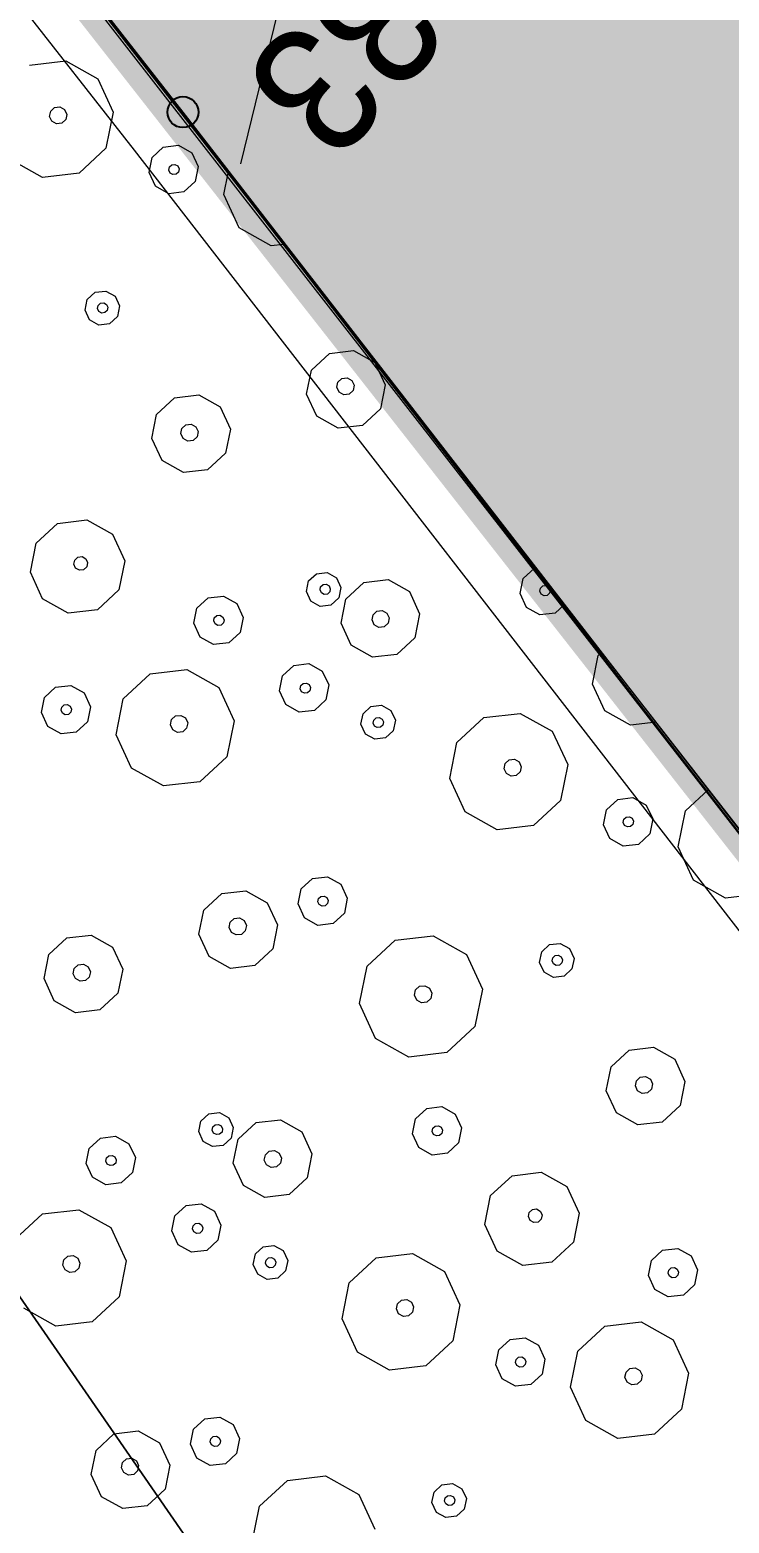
# Model space of a CAD drawing. Header units: metres. Extents: x -2858 to 512, y -1995 to 1252.
# Drawn here: x -472.506 to -470.245, y -138.216 to -133.389 of the extents above; entities that cross this region are included whole.
import ezdxf
from ezdxf.enums import TextEntityAlignment as Align
from ezdxf.lldxf.tags import DXFTag

# ---------------------------------------------------------------- set-up
doc = ezdxf.new("R2010")
doc.units = ezdxf.units.M
doc.header["$PDMODE"] = 33
doc.header["$PDSIZE"] = 0.1
for name, color, linetype in [('Calque commun', 7, 'Continuous'), ('Calque11', 7, 'Continuous'), ('Calque14', 7, 'Continuous'), ('Calque15', 7, 'Continuous'), ('Calque17', 7, 'Continuous')]:
    doc.layers.add(name, color=color, linetype=linetype)
doc.styles.add('Arial12', font='arial.ttf', dxfattribs={"width": 0.9, "height": 0.41584})
tags = doc.linetypes.add('DASHDOT2', pattern=[0.5, 0.25, -0.125, 0, -0.125]).pattern_tags.tags
tags[10:11] = [DXFTag(74, 4), DXFTag(75, 0), DXFTag(340, '0'), DXFTag(46, 1.0), DXFTag(50, 0.0), DXFTag(44, 0.0), DXFTag(45, 0.0)]
tags[8:9] = [DXFTag(74, 4), DXFTag(75, 0), DXFTag(340, '0'), DXFTag(46, 1.0), DXFTag(50, 0.0), DXFTag(44, 0.0), DXFTag(45, 0.0)]
tags[6:7] = [DXFTag(74, 4), DXFTag(75, 0), DXFTag(340, '0'), DXFTag(46, 1.0), DXFTag(50, 0.0), DXFTag(44, 0.0), DXFTag(45, 0.0)]
tags[4:5] = [DXFTag(74, 4), DXFTag(75, 0), DXFTag(340, '0'), DXFTag(46, 1.0), DXFTag(50, 0.0), DXFTag(44, 0.0), DXFTag(45, 0.0)]

# ---------------------------------------------------------------- blocks, each defined once
blk = doc.blocks.new('toitvillacinqbismi')
at = {"layer": 'Calque commun', "color": 9, "linetype": 'Continuous', "lineweight": -2}
mesh = blk.add_polyface(dxfattribs=at)
corners = [(-2.8069, 24.5933), (-2.8069, 26.4286), (-9.4069, 24.5933), (10.4215, 26.4286), (-2.7879, 33.5933), (17.0215, 33.5933), (17.0215, 24.5933), (-2.7879, 35.4286), (10.412, 33.5933), (10.4215, 24.5933), (10.412, 35.4286), (-9.3974, 33.5933), (17.8815, 39.3192), (17.8815, 45.9286), (8.8815, 45.9286), (8.8815, 39.3192)]
mesh.append_faces([[corners[k] for k in face] for face in [(12, 13, 14, 15)]], dxfattribs={"color": 9})
mesh.append_faces([[corners[k] for k in face] for face in [(3, 4, 1), (5, 3, 6), (11, 1, 4)]], dxfattribs={"vtx0": -1, "vtx1": -1, "color": 9})
mesh.append_faces([[corners[k] for k in face] for face in [(3, 8, 4)]], dxfattribs={"vtx0": -1, "vtx1": -1, "vtx2": -1, "color": 9})
mesh.append_faces([[corners[k] for k in face] for face in [(0, 1, 2)]], dxfattribs={"vtx1": -1, "color": 9})
mesh.append_faces([[corners[k] for k in face] for face in [(7, 4, 8), (11, 2, 1), (5, 8, 3)]], dxfattribs={"vtx1": -1, "vtx2": -1, "color": 9})
mesh.append_faces([[corners[k] for k in face] for face in [(3, 9, 6), (8, 10, 7)]], dxfattribs={"vtx2": -1, "color": 9})
blk = doc.blocks.new('PointTopo_SPE')
at = {"layer": 'Calque commun', "color": 1, "linetype": 'ByBlock', "lineweight": -2}
blk.add_point((0, 0), dxfattribs=at)
blk = doc.blocks.new('geometrebondepartleger')
at = {"layer": 'Calque commun', "color": 10, "linetype": 'DASHDOT2', "lineweight": 18, "flags": 128}
blk.add_lwpolyline([(45.2867, 98.0868), (42.9361, 93.8756), (22.4919, 69.3549), (46.896, 54.8213), (60.0219, 76.4824), (130.1549, 64.2531), (145.3143, 148.376), (109.3485, 154.881), (91.263, 130.1164), (87.3779, 124.8321), (86.3313, 123.2789), (83.8109, 118.8118), (74.9183, 102.5858), (72.6157, 98.3586), (63.0649, 85.9136), (45.1583, 97.9611)], close=True, dxfattribs=at)
at = {"layer": 'Calque11', "color": 7, "linetype": 'Continuous', "lineweight": 9}
blk.add_polyline3d([(125.0277, 35.9078, 79), (133.3383, 81.851, 79), (145.3136, 148.3761, 79)], dxfattribs=at)
at = {"layer": 'Calque17', "color": 1, "linetype": 'Continuous', "lineweight": 9}
for points in [[(125.174, 36.6886, 79), (126.5286, 44.1348, 79), (125.0378, 35.9435, 79), (126.4161, 43.4883, 79), (128.681, 56.0642, 79), (129.9759, 63.1341, 79), (132.1933, 75.6042, 79), (133.3383, 81.851, 79), (135.2222, 92.3412, 79), (136.4776, 99.3268, 79), (138.1727, 108.7115, 79), (140.4846, 121.4626, 79), (141.0933, 124.9318, 79)], [(125.3707, 36.6528, 79), (126.7254, 44.0992, 79), (125.2346, 35.9078, 79), (126.6129, 43.4526, 79), (128.8778, 56.0285, 79), (130.1727, 63.0986, 79), (132.3901, 75.5687, 79), (133.5351, 81.8153, 79), (135.4191, 92.3058, 79), (136.6745, 99.2914, 79), (138.3695, 108.676, 79), (140.6815, 121.4274, 79), (141.2903, 124.8972, 79)]]:
    blk.add_polyline3d(points, dxfattribs=at)
at = {"layer": 'Calque14', "color": 0, "linetype": 'ByBlock', "lineweight": -2}
blk.add_blockref('PointTopo_SPE', (132.1933, 75.6042, 205.3307), dxfattribs=at)
at = {"layer": 'Calque15', "color": 1, "linetype": 'ByBlock', "lineweight": -2, "style": 'Arial12', "width": 0.9}
blk.add_text('126.33', height=0.41584, dxfattribs=at).set_placement((130.3981, 76.0862, 205.3307), align=Align.TOP_LEFT)
blk = doc.blocks.new('pattern')
at = {"layer": 'Calque commun', "color": 54, "linetype": 'Continuous', "lineweight": 9}
for p, q in [((63.9085, 68.2173), (64.0107, 68.2777)), ((64.0107, 68.2777), (64.1288, 68.2664)), ((64.1288, 68.2664), (64.2178, 68.1879)), ((63.8613, 68.1085), (63.9085, 68.2173)), ((64.2178, 68.1879), (64.2436, 68.0721)), ((63.8871, 67.9926), (63.8613, 68.1085)), ((64.0066, 68.0943), (64.0135, 68.1101)), ((64.0135, 68.1101), (64.0284, 68.1189)), ((64.0284, 68.1189), (64.0456, 68.1173)), ((64.0456, 68.1173), (64.0586, 68.1058)), ((64.0586, 68.1058), (64.0623, 68.0889)), ((64.0103, 68.0774), (64.0066, 68.0943)), ((64.0233, 68.0659), (64.0103, 68.0774)), ((64.0405, 68.0643), (64.0233, 68.0659)), ((64.0554, 68.0731), (64.0405, 68.0643)), ((64.0623, 68.0889), (64.0554, 68.0731)), ((64.2436, 68.0721), (64.1964, 67.9632)), ((63.6204, 67.9709), (63.64, 68.0163)), ((63.64, 68.0163), (63.6826, 68.0414)), ((63.6826, 68.0414), (63.7318, 68.0367)), ((63.7318, 68.0367), (63.7689, 68.004)), ((63.6311, 67.9227), (63.6204, 67.9709)), ((63.6826, 67.9658), (63.6867, 67.9753)), ((63.6848, 67.9557), (63.6826, 67.9658)), ((63.6867, 67.9753), (63.6956, 67.9806)), ((63.6956, 67.9806), (63.706, 67.9796)), ((63.706, 67.9796), (63.7138, 67.9727)), ((63.716, 67.9626), (63.7119, 67.9531)), ((63.7138, 67.9727), (63.716, 67.9626)), ((63.7689, 68.004), (63.7797, 67.9557)), ((63.976, 67.9141), (63.8871, 67.9926)), ((64.1964, 67.9632), (64.0942, 67.9028)), ((64.6897, 67.9524), (64.7195, 67.97)), ((64.7195, 67.97), (64.754, 67.9667)), ((64.754, 67.9667), (64.7799, 67.9438)), ((63.6682, 67.8899), (63.6311, 67.9227)), ((63.6926, 67.9488), (63.6848, 67.9557)), ((63.7029, 67.9478), (63.6926, 67.9488)), ((63.7119, 67.9531), (63.7029, 67.9478)), ((63.7797, 67.9557), (63.76, 67.9104)), ((64.0942, 67.9028), (63.976, 67.9141)), ((64.676, 67.9206), (64.6897, 67.9524)), ((64.6835, 67.8868), (64.676, 67.9206)), ((64.7137, 67.9178), (64.7179, 67.9273)), ((64.716, 67.9076), (64.7137, 67.9178)), ((64.7179, 67.9273), (64.7268, 67.9326)), ((64.7268, 67.9326), (64.7371, 67.9316)), ((64.7371, 67.9316), (64.7449, 67.9247)), ((64.7472, 67.9146), (64.7431, 67.9051)), ((64.7449, 67.9247), (64.7472, 67.9146)), ((64.7799, 67.9438), (64.7875, 67.91)), ((63.7174, 67.8852), (63.6682, 67.8899)), ((63.76, 67.9104), (63.7174, 67.8852)), ((64.1844, 67.8413), (64.2269, 67.8665)), ((64.2269, 67.8665), (64.2762, 67.8618)), ((64.7094, 67.8639), (64.6835, 67.8868)), ((64.7439, 67.8606), (64.7094, 67.8639)), ((64.7238, 67.9008), (64.716, 67.9076)), ((64.7341, 67.8998), (64.7238, 67.9008)), ((64.7431, 67.9051), (64.7341, 67.8998)), ((64.7737, 67.8783), (64.7439, 67.8606)), ((64.7875, 67.91), (64.7737, 67.8783)), ((64.1647, 67.796), (64.1844, 67.8413)), ((64.2762, 67.8618), (64.3132, 67.829)), ((64.3132, 67.829), (64.324, 67.7808)), ((64.1754, 67.7477), (64.1647, 67.796)), ((64.2269, 67.7908), (64.231, 67.8004)), ((64.2291, 67.7807), (64.2269, 67.7908)), ((64.2369, 67.7738), (64.2291, 67.7807)), ((64.231, 67.8004), (64.24, 67.8056)), ((64.2473, 67.7728), (64.2369, 67.7738)), ((64.24, 67.8056), (64.2503, 67.8046)), ((64.2562, 67.7781), (64.2473, 67.7728)), ((64.2503, 67.8046), (64.2581, 67.7978)), ((64.2603, 67.7876), (64.2562, 67.7781)), ((64.2581, 67.7978), (64.2603, 67.7876)), ((64.324, 67.7808), (64.3043, 67.7354)), ((64.9123, 67.6846), (64.9614, 67.798)), ((64.2125, 67.715), (64.1754, 67.7477)), ((64.3043, 67.7354), (64.2617, 67.7103)), ((64.2617, 67.7103), (64.2125, 67.715)), ((64.9391, 67.564), (64.9123, 67.6846)), ((63.7594, 67.6093), (63.8412, 67.6576)), ((63.8412, 67.6576), (63.9357, 67.6486)), ((63.9357, 67.6486), (64.0068, 67.5858)), ((63.1823, 67.5071), (63.2138, 67.5797)), ((63.2138, 67.5797), (63.2819, 67.6199)), ((63.2819, 67.6199), (63.3607, 67.6124)), ((63.3607, 67.6124), (63.42, 67.5601)), ((63.7217, 67.5222), (63.7594, 67.6093)), ((64.0068, 67.5858), (64.0275, 67.4931)), ((64.237, 67.5194), (64.3391, 67.5797)), ((64.3391, 67.5797), (64.4573, 67.5685)), ((63.42, 67.5601), (63.4372, 67.4828)), ((63.8434, 67.5236), (63.8553, 67.5306)), ((63.8553, 67.5306), (63.8691, 67.5293)), ((63.8691, 67.5293), (63.8795, 67.5201)), ((64.4573, 67.5685), (64.5462, 67.4899)), ((65.0318, 67.4822), (64.9391, 67.564)), ((65.2613, 67.5333), (65.1549, 67.4704)), ((63.1995, 67.4299), (63.1823, 67.5071)), ((63.2827, 67.4913), (63.2896, 67.5071)), ((63.2865, 67.4744), (63.2827, 67.4913)), ((63.2896, 67.5071), (63.3045, 67.5159)), ((63.3045, 67.5159), (63.3218, 67.5143)), ((63.3218, 67.5143), (63.3347, 67.5029)), ((63.3385, 67.486), (63.3316, 67.4701)), ((63.3347, 67.5029), (63.3385, 67.486)), ((63.4372, 67.4828), (63.4057, 67.4103)), ((63.7423, 67.4296), (63.7217, 67.5222)), ((63.8379, 67.5109), (63.8434, 67.5236)), ((63.8409, 67.4973), (63.8379, 67.5109)), ((63.8513, 67.4882), (63.8409, 67.4973)), ((63.8651, 67.4869), (63.8513, 67.4882)), ((63.877, 67.4939), (63.8651, 67.4869)), ((63.8825, 67.5066), (63.877, 67.4939)), ((63.8795, 67.5201), (63.8825, 67.5066)), ((64.0275, 67.4931), (63.9897, 67.406)), ((64.1898, 67.4105), (64.237, 67.5194)), ((64.5462, 67.4899), (64.572, 67.3741)), ((65.1549, 67.4704), (65.0318, 67.4822)), ((63.2588, 67.3775), (63.1995, 67.4299)), ((63.2995, 67.4629), (63.2865, 67.4744)), ((63.3167, 67.4613), (63.2995, 67.4629)), ((63.3316, 67.4701), (63.3167, 67.4613)), ((63.8135, 67.3667), (63.7423, 67.4296)), ((63.4057, 67.4103), (63.3376, 67.37)), ((63.9897, 67.406), (63.908, 67.3577)), ((64.2156, 67.2947), (64.1898, 67.4105)), ((64.335, 67.3963), (64.3419, 67.4122)), ((64.3388, 67.3794), (64.335, 67.3963)), ((64.3419, 67.4122), (64.3568, 67.421)), ((64.3568, 67.421), (64.374, 67.4193)), ((64.374, 67.4193), (64.387, 67.4079)), ((64.3908, 67.391), (64.3839, 67.3751)), ((64.387, 67.4079), (64.3908, 67.391)), ((62.5956, 67.3612), (62.6846, 67.2827)), ((63.3376, 67.37), (63.2588, 67.3775)), ((63.908, 67.3577), (63.8135, 67.3667)), ((64.3518, 67.368), (64.3388, 67.3794)), ((64.369, 67.3663), (64.3518, 67.368)), ((64.3839, 67.3751), (64.369, 67.3663)), ((64.572, 67.3741), (64.5248, 67.2652)), ((64.3045, 67.2162), (64.2156, 67.2947)), ((65.0338, 67.2765), (65.0764, 67.3016)), ((65.0764, 67.3016), (65.1256, 67.2969)), ((65.1256, 67.2969), (65.1627, 67.2642)), ((62.6846, 67.2827), (62.7104, 67.1669)), ((64.5248, 67.2652), (64.4226, 67.2049)), ((65.0142, 67.2311), (65.0338, 67.2765)), ((65.0805, 67.2355), (65.0894, 67.2408)), ((65.0894, 67.2408), (65.0998, 67.2398)), ((65.0998, 67.2398), (65.1076, 67.2329)), ((65.1627, 67.2642), (65.1734, 67.2159)), ((64.4226, 67.2049), (64.3045, 67.2162)), ((65.0249, 67.1829), (65.0142, 67.2311)), ((65.0764, 67.226), (65.0805, 67.2355)), ((65.0786, 67.2159), (65.0764, 67.226)), ((65.0864, 67.209), (65.0786, 67.2159)), ((65.0967, 67.208), (65.0864, 67.209)), ((65.1057, 67.2133), (65.0967, 67.208)), ((65.1098, 67.2228), (65.1057, 67.2133)), ((65.1076, 67.2329), (65.1098, 67.2228)), ((65.1734, 67.2159), (65.1538, 67.1706)), ((65.2489, 67.1661), (65.317, 67.2063)), ((65.317, 67.2063), (65.3958, 67.1988)), ((65.3958, 67.1988), (65.4551, 67.1465)), ((62.7104, 67.1669), (62.6632, 67.058)), ((63.7876, 67.0967), (63.8073, 67.142)), ((63.8073, 67.142), (63.8499, 67.1672)), ((63.8499, 67.1672), (63.8991, 67.1625)), ((63.8991, 67.1625), (63.9362, 67.1297)), ((65.062, 67.1501), (65.0249, 67.1829)), ((65.1112, 67.1454), (65.062, 67.1501)), ((65.1538, 67.1706), (65.1112, 67.1454)), ((65.2174, 67.0935), (65.2489, 67.1661)), ((65.4551, 67.1465), (65.4723, 67.0693)), ((63.7984, 67.0484), (63.7876, 67.0967)), ((63.8498, 67.0915), (63.854, 67.1011)), ((63.854, 67.1011), (63.8629, 67.1063)), ((63.8629, 67.1063), (63.8732, 67.1054)), ((63.8732, 67.1054), (63.881, 67.0985)), ((63.881, 67.0985), (63.8833, 67.0883)), ((63.9362, 67.1297), (63.9469, 67.0815)), ((65.2346, 67.0163), (65.2174, 67.0935)), ((65.3104, 67.0762), (65.3173, 67.092)), ((65.3173, 67.092), (65.3322, 67.1008)), ((65.3322, 67.1008), (65.3494, 67.0992)), ((65.3494, 67.0992), (65.3624, 67.0877)), ((62.6632, 67.058), (62.561, 66.9977)), ((63.1428, 67.0154), (63.1566, 67.0472)), ((63.1566, 67.0472), (63.1864, 67.0648)), ((63.1864, 67.0648), (63.2208, 67.0615)), ((63.2208, 67.0615), (63.2468, 67.0386)), ((63.8354, 67.0157), (63.7984, 67.0484)), ((63.8521, 67.0814), (63.8498, 67.0915)), ((63.8599, 67.0745), (63.8521, 67.0814)), ((63.8702, 67.0735), (63.8599, 67.0745)), ((63.8791, 67.0788), (63.8702, 67.0735)), ((63.8833, 67.0883), (63.8791, 67.0788)), ((63.9469, 67.0815), (63.9272, 67.0361)), ((65.3142, 67.0593), (65.3104, 67.0762)), ((65.3271, 67.0478), (65.3142, 67.0593)), ((65.3444, 67.0462), (65.3271, 67.0478)), ((65.3593, 67.055), (65.3444, 67.0462)), ((65.3662, 67.0709), (65.3593, 67.055)), ((65.3624, 67.0877), (65.3662, 67.0709)), ((65.4723, 67.0693), (65.4408, 66.9967)), ((62.561, 66.9977), (62.4599, 67.0073)), ((63.1503, 66.9817), (63.1428, 67.0154)), ((63.1806, 67.0126), (63.1847, 67.0221)), ((63.1828, 67.0024), (63.1806, 67.0126)), ((63.1906, 66.9956), (63.1828, 67.0024)), ((63.1847, 67.0221), (63.1936, 67.0274)), ((63.2009, 66.9946), (63.1906, 66.9956)), ((63.1936, 67.0274), (63.204, 67.0264)), ((63.2099, 66.9999), (63.2009, 66.9946)), ((63.204, 67.0264), (63.2118, 67.0195)), ((63.214, 67.0094), (63.2099, 66.9999)), ((63.2118, 67.0195), (63.214, 67.0094)), ((63.2543, 67.0048), (63.2405, 66.9731)), ((63.2468, 67.0386), (63.2543, 67.0048)), ((63.8847, 67.011), (63.8354, 67.0157)), ((63.9272, 67.0361), (63.8847, 67.011)), ((64.4878, 66.9767), (64.5016, 67.0085)), ((64.5016, 67.0085), (64.5314, 67.026)), ((64.5314, 67.026), (64.5659, 67.0228)), ((64.5659, 67.0228), (64.5918, 66.9999)), ((64.5918, 66.9999), (64.5993, 66.9661)), ((65.2939, 66.964), (65.2346, 67.0163)), ((65.4408, 66.9967), (65.3727, 66.9565)), ((62.6512, 66.9361), (62.6938, 66.9613)), ((62.6938, 66.9613), (62.743, 66.9566)), ((62.743, 66.9566), (62.78, 66.9238)), ((63.1763, 66.9587), (63.1503, 66.9817)), ((63.2107, 66.9555), (63.1763, 66.9587)), ((63.2405, 66.9731), (63.2107, 66.9555)), ((63.4283, 66.8928), (63.5347, 66.9557)), ((63.5347, 66.9557), (63.6578, 66.944)), ((64.4954, 66.9429), (64.4878, 66.9767)), ((64.5273, 66.9739), (64.5314, 66.9835)), ((64.5295, 66.9638), (64.5273, 66.9739)), ((64.5373, 66.9569), (64.5295, 66.9638)), ((64.5314, 66.9835), (64.5404, 66.9888)), ((64.5477, 66.956), (64.5373, 66.9569)), ((64.5404, 66.9888), (64.5507, 66.9878)), ((64.5566, 66.9612), (64.5477, 66.956)), ((64.5507, 66.9878), (64.5585, 66.9809)), ((64.5607, 66.9708), (64.5566, 66.9612)), ((64.5585, 66.9809), (64.5607, 66.9708)), ((64.5993, 66.9661), (64.5856, 66.9343)), ((65.3727, 66.9565), (65.2939, 66.964)), ((62.6315, 66.8908), (62.6512, 66.9361)), ((62.6978, 66.8952), (62.7068, 66.9004)), ((62.7068, 66.9004), (62.7171, 66.8995)), ((62.7171, 66.8995), (62.7249, 66.8926)), ((62.78, 66.9238), (62.7908, 66.8756)), ((63.6578, 66.944), (63.7504, 66.8621)), ((64.5213, 66.92), (64.4954, 66.9429)), ((64.5558, 66.9167), (64.5213, 66.92)), ((64.5856, 66.9343), (64.5558, 66.9167)), ((62.6423, 66.8425), (62.6315, 66.8908)), ((62.6937, 66.8856), (62.6978, 66.8952)), ((62.696, 66.8755), (62.6937, 66.8856)), ((62.7037, 66.8686), (62.696, 66.8755)), ((62.7141, 66.8676), (62.7037, 66.8686)), ((62.723, 66.8729), (62.7141, 66.8676)), ((62.7272, 66.8824), (62.723, 66.8729)), ((62.7249, 66.8926), (62.7272, 66.8824)), ((62.7908, 66.8756), (62.7711, 66.8302)), ((63.3791, 66.7794), (63.4283, 66.8928)), ((63.7504, 66.8621), (63.7773, 66.7415)), ((64.1929, 66.8374), (64.261, 66.8776)), ((64.261, 66.8776), (64.3398, 66.8701)), ((64.3398, 66.8701), (64.3991, 66.8178)), ((62.6793, 66.8098), (62.6423, 66.8425)), ((62.7285, 66.8051), (62.6793, 66.8098)), ((62.7711, 66.8302), (62.7285, 66.8051)), ((64.1614, 66.7648), (64.1929, 66.8374)), ((64.3991, 66.8178), (64.4163, 66.7405)), ((63.406, 66.6588), (63.3791, 66.7794)), ((63.5403, 66.7637), (63.5472, 66.7796)), ((63.5441, 66.7468), (63.5403, 66.7637)), ((63.5472, 66.7796), (63.5621, 66.7884)), ((63.5621, 66.7884), (63.5793, 66.7867)), ((63.5793, 66.7867), (63.5923, 66.7753)), ((63.5961, 66.7584), (63.5892, 66.7425)), ((63.5923, 66.7753), (63.5961, 66.7584)), ((64.1786, 66.6876), (64.1614, 66.7648)), ((64.2617, 66.7571), (64.2685, 66.773)), ((64.2654, 66.7402), (64.2617, 66.7571)), ((64.2685, 66.773), (64.2834, 66.7818)), ((64.2834, 66.7818), (64.3007, 66.7802)), ((64.3007, 66.7802), (64.3136, 66.7687)), ((64.3136, 66.7687), (64.3174, 66.7518)), ((64.5409, 66.7264), (64.5606, 66.7718)), ((64.5606, 66.7718), (64.6032, 66.7969)), ((64.6032, 66.7969), (64.6524, 66.7922)), ((64.6524, 66.7922), (64.6895, 66.7595)), ((64.6895, 66.7595), (64.7002, 66.7112)), ((62.4109, 66.7359), (62.4737, 66.6806)), ((63.557, 66.7354), (63.5441, 66.7468)), ((63.5743, 66.7337), (63.557, 66.7354)), ((63.5892, 66.7425), (63.5743, 66.7337)), ((63.7773, 66.7415), (63.7281, 66.6281)), ((64.2784, 66.7288), (64.2654, 66.7402)), ((64.2956, 66.7272), (64.2784, 66.7288)), ((64.3105, 66.736), (64.2956, 66.7272)), ((64.3174, 66.7518), (64.3105, 66.736)), ((64.4163, 66.7405), (64.3848, 66.668)), ((64.5517, 66.6781), (64.5409, 66.7264)), ((64.6019, 66.7242), (64.606, 66.7337)), ((64.6041, 66.7141), (64.6019, 66.7242)), ((64.6119, 66.7072), (64.6041, 66.7141)), ((64.606, 66.7337), (64.6149, 66.739)), ((64.6222, 66.7062), (64.6119, 66.7072)), ((64.6149, 66.739), (64.6253, 66.738)), ((64.6312, 66.7115), (64.6222, 66.7062)), ((64.6253, 66.738), (64.633, 66.7312)), ((64.6353, 66.721), (64.6312, 66.7115)), ((64.633, 66.7312), (64.6353, 66.721)), ((64.7002, 66.7112), (64.6806, 66.6659)), ((62.4737, 66.6806), (62.4943, 66.5879)), ((62.7038, 66.6142), (62.806, 66.6745)), ((62.806, 66.6745), (62.9241, 66.6633)), ((62.9241, 66.6633), (63.013, 66.5847)), ((63.4986, 66.577), (63.406, 66.6588)), ((64.2379, 66.6353), (64.1786, 66.6876)), ((64.3848, 66.668), (64.3167, 66.6277)), ((64.5888, 66.6454), (64.5517, 66.6781)), ((64.6806, 66.6659), (64.638, 66.6407)), ((64.851, 66.621), (64.9532, 66.6813)), ((64.9532, 66.6813), (65.0713, 66.6701)), ((65.0713, 66.6701), (65.1603, 66.5915)), ((62.6566, 66.5053), (62.7038, 66.6142)), ((63.7281, 66.6281), (63.6217, 66.5652)), ((64.3167, 66.6277), (64.2379, 66.6353)), ((64.638, 66.6407), (64.5888, 66.6454)), ((64.8038, 66.5121), (64.851, 66.621)), ((62.4943, 66.5879), (62.4565, 66.5008)), ((63.013, 66.5847), (63.0388, 66.4689)), ((63.6217, 66.5652), (63.4986, 66.577)), ((64.2855, 66.5592), (64.2992, 66.5909)), ((64.2992, 66.5909), (64.329, 66.6085)), ((64.3211, 66.5588), (64.3252, 66.5683)), ((64.3252, 66.5683), (64.3342, 66.5736)), ((64.329, 66.6085), (64.3635, 66.6052)), ((64.3342, 66.5736), (64.3445, 66.5726)), ((64.3445, 66.5726), (64.3523, 66.5658)), ((64.3523, 66.5658), (64.3546, 66.5556)), ((64.3635, 66.6052), (64.3894, 66.5823)), ((64.3894, 66.5823), (64.3969, 66.5486)), ((65.1603, 66.5915), (65.1861, 66.4757)), ((62.8087, 66.507), (62.8236, 66.5158)), ((62.8236, 66.5158), (62.8409, 66.5141)), ((62.8409, 66.5141), (62.8538, 66.5027)), ((64.293, 66.5254), (64.2855, 66.5592)), ((64.3189, 66.5025), (64.293, 66.5254)), ((64.3234, 66.5487), (64.3211, 66.5588)), ((64.3311, 66.5418), (64.3234, 66.5487)), ((64.3415, 66.5408), (64.3311, 66.5418)), ((64.3504, 66.5461), (64.3415, 66.5408)), ((64.3546, 66.5556), (64.3504, 66.5461)), ((64.3832, 66.5168), (64.3534, 66.4992)), ((64.3969, 66.5486), (64.3832, 66.5168)), ((64.9491, 66.4979), (64.956, 66.5138)), ((64.956, 66.5138), (64.9709, 66.5226)), ((64.9709, 66.5226), (64.9881, 66.5209)), ((64.9881, 66.5209), (65.0011, 66.5095)), ((62.4565, 66.5008), (62.3748, 66.4525)), ((62.6824, 66.3895), (62.6566, 66.5053)), ((62.8019, 66.4911), (62.8087, 66.507)), ((62.8056, 66.4742), (62.8019, 66.4911)), ((62.8186, 66.4628), (62.8056, 66.4742)), ((62.8507, 66.4699), (62.8358, 66.4611)), ((62.8576, 66.4858), (62.8507, 66.4699)), ((62.8538, 66.5027), (62.8576, 66.4858)), ((63.0388, 66.4689), (62.9916, 66.36)), ((64.3534, 66.4992), (64.3189, 66.5025)), ((64.8296, 66.3963), (64.8038, 66.5121)), ((64.9528, 66.481), (64.9491, 66.4979)), ((64.9658, 66.4696), (64.9528, 66.481)), ((64.983, 66.4679), (64.9658, 66.4696)), ((64.9979, 66.4767), (64.983, 66.4679)), ((65.0048, 66.4926), (64.9979, 66.4767)), ((65.0011, 66.5095), (65.0048, 66.4926)), ((62.3748, 66.4525), (62.3601, 66.4539)), ((62.8358, 66.4611), (62.8186, 66.4628)), ((64.5629, 66.3746), (64.5825, 66.4199)), ((64.5825, 66.4199), (64.6251, 66.4451)), ((64.6251, 66.4451), (64.6743, 66.4404)), ((64.6743, 66.4404), (64.7114, 66.4076)), ((62.7713, 66.311), (62.6824, 66.3895)), ((63.481, 66.3259), (63.5007, 66.3713)), ((63.5007, 66.3713), (63.5432, 66.3964)), ((63.5432, 66.3964), (63.5924, 66.3917)), ((63.5924, 66.3917), (63.6295, 66.359)), ((64.5736, 66.3263), (64.5629, 66.3746)), ((64.6251, 66.3694), (64.6292, 66.379)), ((64.6273, 66.3593), (64.6251, 66.3694)), ((64.6292, 66.379), (64.6381, 66.3842)), ((64.6381, 66.3842), (64.6485, 66.3833)), ((64.6485, 66.3833), (64.6563, 66.3764)), ((64.6563, 66.3764), (64.6585, 66.3662)), ((64.7114, 66.4076), (64.7222, 66.3594)), ((64.9185, 66.3177), (64.8296, 66.3963)), ((62.9916, 66.36), (62.8895, 66.2997)), ((63.4917, 66.2777), (63.481, 66.3259)), ((63.5432, 66.3208), (63.5473, 66.3303)), ((63.5454, 66.3107), (63.5432, 66.3208)), ((63.5473, 66.3303), (63.5563, 66.3356)), ((63.5563, 66.3356), (63.5666, 66.3346)), ((63.5666, 66.3346), (63.5744, 66.3277)), ((63.5744, 66.3277), (63.5766, 66.3176)), ((63.6295, 66.359), (63.6403, 66.3107)), ((64.6107, 66.2936), (64.5736, 66.3263)), ((64.6351, 66.3524), (64.6273, 66.3593)), ((64.6454, 66.3514), (64.6351, 66.3524)), ((64.6544, 66.3567), (64.6454, 66.3514)), ((64.6585, 66.3662), (64.6544, 66.3567)), ((64.7222, 66.3594), (64.7025, 66.314)), ((62.8895, 66.2997), (62.7713, 66.311)), ((63.5288, 66.2449), (63.4917, 66.2777)), ((63.5532, 66.3038), (63.5454, 66.3107)), ((63.5636, 66.3028), (63.5532, 66.3038)), ((63.5725, 66.3081), (63.5636, 66.3028)), ((63.5766, 66.3176), (63.5725, 66.3081)), ((63.6403, 66.3107), (63.6206, 66.2654)), ((63.7157, 66.2609), (63.7838, 66.3011)), ((63.7838, 66.3011), (63.8626, 66.2936)), ((63.8626, 66.2936), (63.9219, 66.2413)), ((64.6599, 66.2889), (64.6107, 66.2936)), ((64.7025, 66.314), (64.6599, 66.2889)), ((65.0367, 66.3065), (64.9185, 66.3177)), ((62.3253, 66.2611), (62.3659, 66.2573)), ((62.3659, 66.2573), (62.403, 66.2246)), ((62.403, 66.2246), (62.4137, 66.1763)), ((63.578, 66.2402), (63.5288, 66.2449)), ((63.6206, 66.2654), (63.578, 66.2402)), ((63.6842, 66.1883), (63.7157, 66.2609)), ((63.9219, 66.2413), (63.9391, 66.1641)), ((62.3167, 66.1863), (62.3208, 66.1959)), ((62.3189, 66.1762), (62.3167, 66.1863)), ((62.3267, 66.1693), (62.3189, 66.1762)), ((62.3208, 66.1959), (62.3297, 66.2011)), ((62.3297, 66.2011), (62.3401, 66.2002)), ((62.3401, 66.2002), (62.3478, 66.1933)), ((62.3501, 66.1832), (62.346, 66.1736)), ((62.3478, 66.1933), (62.3501, 66.1832)), ((62.4137, 66.1763), (62.3941, 66.1309)), ((63.7014, 66.1111), (63.6842, 66.1883)), ((63.7772, 66.171), (63.7841, 66.1868)), ((63.7841, 66.1868), (63.799, 66.1956)), ((63.799, 66.1956), (63.8162, 66.194)), ((63.8162, 66.194), (63.8292, 66.1825)), ((63.8292, 66.1825), (63.833, 66.1657)), ((62.337, 66.1684), (62.3267, 66.1693)), ((62.346, 66.1736), (62.337, 66.1684)), ((62.3941, 66.1309), (62.3515, 66.1058)), ((63.781, 66.1541), (63.7772, 66.171)), ((63.794, 66.1426), (63.781, 66.1541)), ((63.8112, 66.141), (63.794, 66.1426)), ((63.8261, 66.1498), (63.8112, 66.141)), ((63.833, 66.1657), (63.8261, 66.1498)), ((63.9391, 66.1641), (63.9076, 66.0915)), ((62.3023, 66.1105), (62.2987, 66.1136)), ((62.3515, 66.1058), (62.3023, 66.1105)), ((62.9547, 66.0715), (62.9684, 66.1033)), ((62.9684, 66.1033), (62.9982, 66.1208)), ((62.9941, 66.0688), (62.9982, 66.0783)), ((62.9982, 66.1208), (63.0327, 66.1176)), ((62.9982, 66.0783), (63.0072, 66.0836)), ((63.0072, 66.0836), (63.0175, 66.0826)), ((63.0175, 66.0826), (63.0253, 66.0757)), ((63.0327, 66.1176), (63.0586, 66.0947)), ((63.0586, 66.0947), (63.0662, 66.0609)), ((63.7607, 66.0588), (63.7014, 66.1111)), ((63.9076, 66.0915), (63.8395, 66.0513)), ((62.9622, 66.0377), (62.9547, 66.0715)), ((62.9881, 66.0148), (62.9622, 66.0377)), ((62.9964, 66.0586), (62.9941, 66.0688)), ((63.0042, 66.0518), (62.9964, 66.0586)), ((63.0145, 66.0508), (63.0042, 66.0518)), ((63.0234, 66.056), (63.0145, 66.0508)), ((63.0276, 66.0656), (63.0234, 66.056)), ((63.0253, 66.0757), (63.0276, 66.0656)), ((63.0662, 66.0609), (63.0524, 66.0291)), ((63.8395, 66.0513), (63.7607, 66.0588)), ((63.0226, 66.0115), (62.9881, 66.0148)), ((63.0524, 66.0291), (63.0226, 66.0115)), ((64.1248, 65.9108), (64.1563, 65.9833)), ((64.1563, 65.9833), (64.2244, 66.0236)), ((64.2244, 66.0236), (64.3032, 66.0161)), ((64.3032, 66.0161), (64.3625, 65.9637)), ((62.6597, 65.9322), (62.7278, 65.9724)), ((62.7278, 65.9724), (62.8066, 65.9649)), ((62.8066, 65.9649), (62.8659, 65.9126)), ((64.3625, 65.9637), (64.3797, 65.8865)), ((62.6282, 65.8596), (62.6597, 65.9322)), ((62.8659, 65.9126), (62.8831, 65.8354)), ((63.0274, 65.8666), (63.07, 65.8917)), ((63.07, 65.8917), (63.1192, 65.887)), ((63.1192, 65.887), (63.1563, 65.8543)), ((64.142, 65.8335), (64.1248, 65.9108)), ((64.2252, 65.8949), (64.2321, 65.9108)), ((64.229, 65.878), (64.2252, 65.8949)), ((64.2321, 65.9108), (64.247, 65.9196)), ((64.247, 65.9196), (64.2643, 65.9179)), ((64.2643, 65.9179), (64.2772, 65.9065)), ((64.281, 65.8896), (64.2741, 65.8737)), ((64.2772, 65.9065), (64.281, 65.8896)), ((64.3797, 65.8865), (64.3482, 65.8139)), ((62.6455, 65.7824), (62.6282, 65.8596)), ((62.7285, 65.852), (62.7354, 65.8678)), ((62.7322, 65.8351), (62.7285, 65.852)), ((62.7354, 65.8678), (62.7503, 65.8766)), ((62.7503, 65.8766), (62.7675, 65.875)), ((62.7675, 65.875), (62.7805, 65.8635)), ((62.7842, 65.8466), (62.7773, 65.8308)), ((62.7805, 65.8635), (62.7842, 65.8466)), ((63.0078, 65.8212), (63.0274, 65.8666)), ((63.1563, 65.8543), (63.1671, 65.806)), ((64.242, 65.8666), (64.229, 65.878)), ((64.2592, 65.8649), (64.242, 65.8666)), ((64.2741, 65.8737), (64.2592, 65.8649)), ((62.7452, 65.8236), (62.7322, 65.8351)), ((62.7624, 65.822), (62.7452, 65.8236)), ((62.7773, 65.8308), (62.7624, 65.822)), ((62.8831, 65.8354), (62.8516, 65.7628)), ((63.0185, 65.7729), (63.0078, 65.8212)), ((63.0687, 65.819), (63.0728, 65.8285)), ((63.0709, 65.8089), (63.0687, 65.819)), ((63.0787, 65.802), (63.0709, 65.8089)), ((63.0728, 65.8285), (63.0817, 65.8338)), ((63.0891, 65.801), (63.0787, 65.802)), ((63.0817, 65.8338), (63.0921, 65.8328)), ((63.098, 65.8063), (63.0891, 65.801)), ((63.0921, 65.8328), (63.0999, 65.826)), ((63.1021, 65.8158), (63.098, 65.8063)), ((63.0999, 65.826), (63.1021, 65.8158)), ((63.1671, 65.806), (63.1474, 65.7607)), ((64.2013, 65.7812), (64.142, 65.8335)), ((64.3482, 65.8139), (64.2801, 65.7737)), ((62.7048, 65.7301), (62.6455, 65.7824)), ((62.8516, 65.7628), (62.7835, 65.7225)), ((63.0556, 65.7402), (63.0185, 65.7729)), ((63.1048, 65.7355), (63.0556, 65.7402)), ((63.1474, 65.7607), (63.1048, 65.7355)), ((63.3178, 65.7158), (63.42, 65.7761)), ((63.42, 65.7761), (63.5381, 65.7649)), ((63.5381, 65.7649), (63.6271, 65.6863)), ((64.2801, 65.7737), (64.2013, 65.7812)), ((62.7835, 65.7225), (62.7048, 65.7301)), ((62.766, 65.6857), (62.7958, 65.7033)), ((62.7958, 65.7033), (62.8303, 65.7)), ((62.8303, 65.7), (62.8562, 65.6771)), ((63.2706, 65.6069), (63.3178, 65.7158)), ((62.7523, 65.654), (62.766, 65.6857)), ((62.7598, 65.6202), (62.7523, 65.654)), ((62.7879, 65.6536), (62.7921, 65.6631)), ((62.7902, 65.6435), (62.7879, 65.6536)), ((62.7921, 65.6631), (62.801, 65.6684)), ((62.801, 65.6684), (62.8113, 65.6674)), ((62.8113, 65.6674), (62.8191, 65.6606)), ((62.8214, 65.6504), (62.8172, 65.6409)), ((62.8191, 65.6606), (62.8214, 65.6504)), ((62.8562, 65.6771), (62.8638, 65.6434)), ((63.6271, 65.6863), (63.6529, 65.5705)), ((62.7857, 65.5973), (62.7598, 65.6202)), ((62.8202, 65.594), (62.7857, 65.5973)), ((62.798, 65.6366), (62.7902, 65.6435)), ((62.8083, 65.6356), (62.798, 65.6366)), ((62.8172, 65.6409), (62.8083, 65.6356)), ((62.85, 65.6116), (62.8202, 65.594)), ((62.8638, 65.6434), (62.85, 65.6116)), ((63.2964, 65.4911), (63.2706, 65.6069)), ((63.4159, 65.5927), (63.4228, 65.6086)), ((63.4228, 65.6086), (63.4377, 65.6174)), ((63.4377, 65.6174), (63.4549, 65.6157)), ((63.4549, 65.6157), (63.4679, 65.6043)), ((63.4679, 65.6043), (63.4717, 65.5874)), ((63.4197, 65.5758), (63.4159, 65.5927)), ((63.4326, 65.5644), (63.4197, 65.5758)), ((63.4499, 65.5627), (63.4326, 65.5644)), ((63.4648, 65.5715), (63.4499, 65.5627)), ((63.4717, 65.5874), (63.4648, 65.5715)), ((63.6529, 65.5705), (63.6057, 65.4616)), ((63.0297, 65.4694), (63.0494, 65.5147)), ((63.0494, 65.5147), (63.0919, 65.5399)), ((63.0919, 65.5399), (63.1412, 65.5352)), ((63.1412, 65.5352), (63.1782, 65.5024)), ((63.1782, 65.5024), (63.189, 65.4542)), ((63.0404, 65.4211), (63.0297, 65.4694)), ((63.0919, 65.4642), (63.096, 65.4738)), ((63.0942, 65.4541), (63.0919, 65.4642)), ((63.1019, 65.4472), (63.0942, 65.4541)), ((63.096, 65.4738), (63.105, 65.479)), ((63.105, 65.479), (63.1153, 65.4781)), ((63.1212, 65.4515), (63.1123, 65.4463)), ((63.1153, 65.4781), (63.1231, 65.4712)), ((63.1253, 65.4611), (63.1212, 65.4515)), ((63.1231, 65.4712), (63.1253, 65.4611)), ((63.189, 65.4542), (63.1693, 65.4088)), ((63.3854, 65.4126), (63.2964, 65.4911)), ((63.6057, 65.4616), (63.5035, 65.4013)), ((63.0775, 65.3884), (63.0404, 65.4211)), ((63.1123, 65.4463), (63.1019, 65.4472)), ((63.1693, 65.4088), (63.1267, 65.3837)), ((63.5035, 65.4013), (63.3854, 65.4126)), ((62.1511, 65.2831), (62.1825, 65.3557)), ((62.1825, 65.3557), (62.2507, 65.3959)), ((62.2507, 65.3959), (62.3294, 65.3884)), ((62.3294, 65.3884), (62.3887, 65.3361)), ((63.1267, 65.3837), (63.0775, 65.3884)), ((63.5937, 65.3398), (63.6363, 65.3649)), ((63.6363, 65.3649), (63.6855, 65.3602)), ((63.6855, 65.3602), (63.7225, 65.3275)), ((62.3887, 65.3361), (62.4059, 65.2589)), ((63.574, 65.2944), (63.5937, 65.3398)), ((63.7225, 65.3275), (63.7333, 65.2792)), ((62.1683, 65.2059), (62.1511, 65.2831)), ((62.2441, 65.2658), (62.2509, 65.2816)), ((62.2478, 65.2489), (62.2441, 65.2658)), ((62.2509, 65.2816), (62.2658, 65.2904)), ((62.2658, 65.2904), (62.2831, 65.2888)), ((62.2831, 65.2888), (62.296, 65.2774)), ((62.2998, 65.2605), (62.2929, 65.2446)), ((62.296, 65.2774), (62.2998, 65.2605)), ((62.4059, 65.2589), (62.3744, 65.1863)), ((63.5848, 65.2461), (63.574, 65.2944)), ((63.6362, 65.2893), (63.6403, 65.2988)), ((63.6385, 65.2791), (63.6362, 65.2893)), ((63.6462, 65.2723), (63.6385, 65.2791)), ((63.6403, 65.2988), (63.6493, 65.3041)), ((63.6566, 65.2713), (63.6462, 65.2723)), ((63.6493, 65.3041), (63.6596, 65.3031)), ((63.6655, 65.2766), (63.6566, 65.2713)), ((63.6596, 65.3031), (63.6674, 65.2962)), ((63.6697, 65.2861), (63.6655, 65.2766)), ((63.6674, 65.2962), (63.6697, 65.2861)), ((63.7333, 65.2792), (63.7136, 65.2339)), ((62.2608, 65.2374), (62.2478, 65.2489)), ((62.278, 65.2358), (62.2608, 65.2374)), ((62.2929, 65.2446), (62.278, 65.2358)), ((63.6218, 65.2134), (63.5848, 65.2461)), ((63.671, 65.2087), (63.6218, 65.2134)), ((63.7136, 65.2339), (63.671, 65.2087)), ((62.2276, 65.1536), (62.1683, 65.2059)), ((62.3744, 65.1863), (62.3063, 65.1461)), ((62.3063, 65.1461), (62.2276, 65.1536)), ((62.6231, 65.0781), (62.6912, 65.1184)), ((62.6912, 65.1184), (62.77, 65.1109)), ((63.1687, 65.1078), (63.2505, 65.156)), ((63.2505, 65.156), (63.345, 65.147)), ((63.345, 65.147), (63.4162, 65.0842)), ((62.5916, 65.0056), (62.6231, 65.0781)), ((62.77, 65.1109), (62.8293, 65.0585)), ((63.131, 65.0207), (63.1687, 65.1078)), ((63.4162, 65.0842), (63.4368, 64.9915)), ((62.8293, 65.0585), (62.8465, 64.9813)), ((63.1516, 64.928), (63.131, 65.0207)), ((63.2472, 65.0093), (63.2527, 65.022)), ((63.2527, 65.022), (63.2646, 65.029)), ((63.2646, 65.029), (63.2784, 65.0277)), ((63.2784, 65.0277), (63.2888, 65.0186)), ((63.2888, 65.0186), (63.2918, 65.0051)), ((62.6088, 64.9284), (62.5916, 65.0056)), ((62.6921, 64.9897), (62.699, 65.0056)), ((62.6958, 64.9728), (62.6921, 64.9897)), ((62.7088, 64.9614), (62.6958, 64.9728)), ((62.699, 65.0056), (62.7139, 65.0144)), ((62.7139, 65.0144), (62.7311, 65.0127)), ((62.7409, 64.9685), (62.726, 64.9597)), ((62.7311, 65.0127), (62.7441, 65.0013)), ((62.7478, 64.9844), (62.7409, 64.9685)), ((62.7441, 65.0013), (62.7478, 64.9844)), ((62.8465, 64.9813), (62.815, 64.9087)), ((63.2502, 64.9958), (63.2472, 65.0093)), ((63.2606, 64.9866), (63.2502, 64.9958)), ((63.2744, 64.9853), (63.2606, 64.9866)), ((63.2863, 64.9924), (63.2744, 64.9853)), ((63.2918, 65.0051), (63.2863, 64.9924)), ((63.4368, 64.9915), (63.399, 64.9044)), ((62.6681, 64.876), (62.6088, 64.9284)), ((62.726, 64.9597), (62.7088, 64.9614)), ((63.2228, 64.8652), (63.1516, 64.928)), ((62.7469, 64.8685), (62.6681, 64.876)), ((62.815, 64.9087), (62.7469, 64.8685)), ((63.399, 64.9044), (63.3173, 64.8562)), ((63.3173, 64.8562), (63.2228, 64.8652)), ((62.0634, 64.8081), (62.0939, 64.7811)), ((62.0939, 64.7811), (62.1197, 64.6653)), ((62.1197, 64.6653), (62.0725, 64.5564)), ((62.0725, 64.5564), (62.0115, 64.5204)), ((62.5521, 64.5139), (62.5659, 64.5456)), ((62.5659, 64.5456), (62.5957, 64.5632)), ((62.5957, 64.5632), (62.6301, 64.5599)), ((62.6301, 64.5599), (62.6561, 64.537)), ((62.6561, 64.537), (62.6636, 64.5033)), ((62.5596, 64.4801), (62.5521, 64.5139)), ((62.5899, 64.511), (62.594, 64.5206)), ((62.5921, 64.5009), (62.5899, 64.511)), ((62.5999, 64.494), (62.5921, 64.5009)), ((62.594, 64.5206), (62.603, 64.5258)), ((62.6103, 64.493), (62.5999, 64.494)), ((62.603, 64.5258), (62.6133, 64.5248)), ((62.6192, 64.4983), (62.6103, 64.493)), ((62.6133, 64.5248), (62.6211, 64.518)), ((62.6233, 64.5078), (62.6192, 64.4983)), ((62.6211, 64.518), (62.6233, 64.5078)), ((62.6636, 64.5033), (62.6498, 64.4715)), ((62.0605, 64.4346), (62.1031, 64.4597)), ((62.1031, 64.4597), (62.1523, 64.455)), ((62.1523, 64.455), (62.1894, 64.4223)), ((62.5856, 64.4572), (62.5596, 64.4801)), ((62.62, 64.4539), (62.5856, 64.4572)), ((62.6498, 64.4715), (62.62, 64.4539)), ((62.0408, 64.3892), (62.0605, 64.4346)), ((62.0516, 64.3409), (62.0408, 64.3892)), ((62.103, 64.3841), (62.1072, 64.3936)), ((62.1072, 64.3936), (62.1161, 64.3989)), ((62.1161, 64.3989), (62.1264, 64.3979)), ((62.1264, 64.3979), (62.1342, 64.391)), ((62.1342, 64.391), (62.1365, 64.3809)), ((62.1894, 64.4223), (62.2001, 64.374)), ((62.0887, 64.3082), (62.0516, 64.3409)), ((62.1053, 64.3739), (62.103, 64.3841)), ((62.1131, 64.3671), (62.1053, 64.3739)), ((62.1234, 64.3661), (62.1131, 64.3671)), ((62.1324, 64.3714), (62.1234, 64.3661)), ((62.1365, 64.3809), (62.1324, 64.3714)), ((62.2001, 64.374), (62.1804, 64.3287)), ((62.1379, 64.3035), (62.0887, 64.3082)), ((62.1804, 64.3287), (62.1379, 64.3035)), ((62.1131, 64.1126), (62.2153, 64.173)), ((62.2153, 64.173), (62.3334, 64.1617)), ((62.3334, 64.1617), (62.4224, 64.0832)), ((62.0659, 64.0038), (62.1131, 64.1126)), ((62.4224, 64.0832), (62.4482, 63.9674)), ((62.0917, 63.888), (62.0659, 64.0038)), ((62.2112, 63.9896), (62.2181, 64.0054)), ((62.2181, 64.0054), (62.233, 64.0142)), ((62.233, 64.0142), (62.2502, 64.0126)), ((62.2502, 64.0126), (62.2632, 64.0011)), ((62.2149, 63.9727), (62.2112, 63.9896)), ((62.2279, 63.9612), (62.2149, 63.9727)), ((62.2451, 63.9596), (62.2279, 63.9612)), ((62.26, 63.9684), (62.2451, 63.9596)), ((62.2669, 63.9842), (62.26, 63.9684)), ((62.2632, 64.0011), (62.2669, 63.9842)), ((62.1806, 63.8094), (62.0917, 63.888))]:
    blk.add_line(p, q, dxfattribs=at)
at = {"layer": 'Calque commun', "color": 7, "linetype": 'Continuous', "lineweight": 9}
mesh = blk.add_polyface(dxfattribs=at)
corners = [(70.8497, 113.5412), (53.8349, 19.1692), (74.7282, 106.3237), (76.0435, 113.5984), (74.769, 106.1763), (58.8077, 18.2701), (114.1703, 105.207), (114.1703, 98.5387)]
mesh.append_faces([[corners[k] for k in face] for face in [(3, 4, 6)]], dxfattribs={"vtx0": -1, "vtx1": -1, "color": 7})
mesh.append_faces([[corners[k] for k in face] for face in [(3, 2, 4)]], dxfattribs={"vtx0": -1, "vtx2": -1, "color": 7})
mesh.append_faces([[corners[k] for k in face] for face in [(5, 2, 1)]], dxfattribs={"vtx1": -1, "color": 7})
mesh.append_faces([[corners[k] for k in face] for face in [(0, 1, 2), (3, 0, 2)]], dxfattribs={"vtx1": -1, "vtx2": -1, "color": 7})
mesh.append_faces([[corners[k] for k in face] for face in [(4, 7, 6)]], dxfattribs={"vtx2": -1, "color": 7})

msp = doc.modelspace()

# ---------------------------------------------------------------- hatches: boundary and pattern name
at = {"layer": 'Calque commun', "linetype": 'Continuous', "lineweight": 9}
h = msp.add_hatch(color=61, dxfattribs=at)
h.paths.add_polyline_path([(-479.2264, -124.5825), (-469.9244, -136.4485), (-463.2168, -131.3094), (-463.4494, -131.0108), (-463.9411, -130.3796), (-464.4327, -129.7485), (-464.4313, -129.7474), (-463.5433, -130.8872), (-464.3622, -129.8391), (-466.4454, -131.4531), (-472.2638, -123.9434), (-467.0391, -119.8953), (-469.3915, -116.8341)])
h.paths.add_polyline_path([(-463.2286, -131.2912), (-463.2157, -131.3077), (-463.1998, -131.2955)])

# ---------------------------------------------------------------- linework, layer by layer
at = {"layer": 'Calque commun', "color": 160, "linetype": 'ByBlock', "lineweight": -2}
msp.add_line((-479.0632, -124.5513), (-463.7203, -144.3729), dxfattribs=at)
at = {"layer": 'Calque commun', "color": 7, "linetype": 'Continuous', "lineweight": 9}
msp.add_line((-471.5184, -132.5726), (-471.8247, -133.822), dxfattribs=at)

# ---------------------------------------------------------------- block references
at = {"layer": 'Calque commun', "color": 0, "linetype": 'ByBlock', "lineweight": -2, "rotation": 228.1617603435354}
for name, p in [('geometrebondepartleger', (-440.1616, 15.2632)), ('pattern', (-478.5712, -44.6144))]:
    msp.add_blockref(name, p, dxfattribs=at)
at = {"layer": 'Calque commun', "color": 0, "linetype": 'ByBlock', "lineweight": 9, "rotation": 217.7683001003761}
msp.add_blockref('toitvillacinqbismi', (-473.718, -94.2751), dxfattribs=at)

doc.saveas('drawing.dxf')
